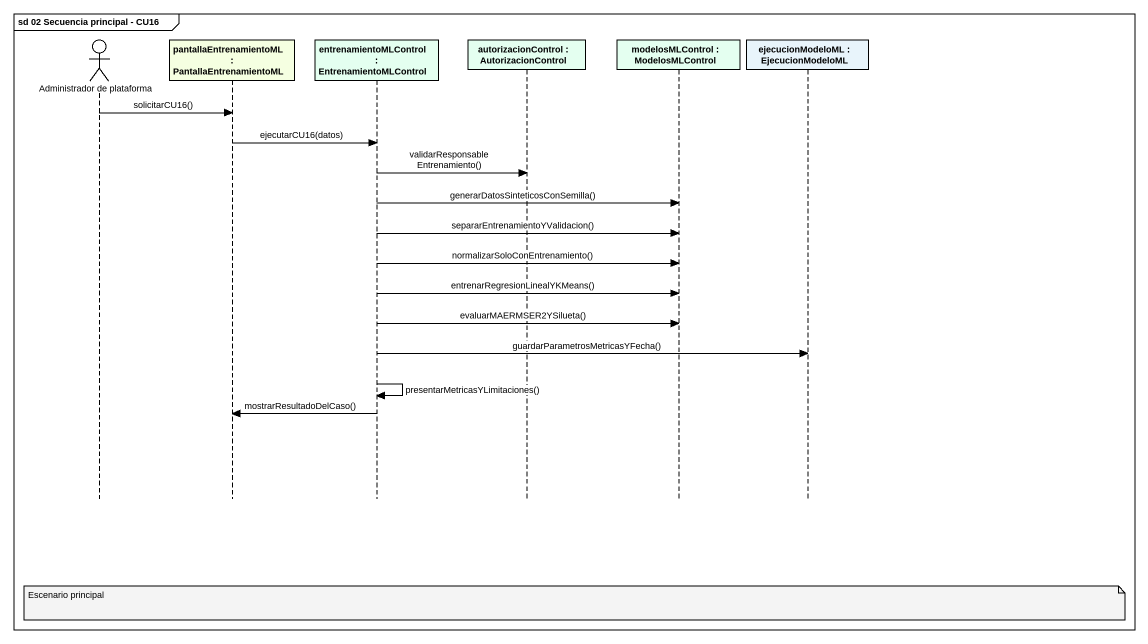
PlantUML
@startuml
mainframe sd 02 Secuencia principal - CU16
hide footbox
actor "Administrador de plataforma" as Administrador_de_plataforma
participant "pantallaEntrenamientoML : PantallaEntrenamientoML" as pantallaEntrenamientoML #F5FFE1
participant "entrenamientoMLControl : EntrenamientoMLControl" as entrenamientoMLControl #E4FFF0
participant "autorizacionControl : AutorizacionControl" as autorizacionControl #E4FFF0
participant "modelosMLControl : ModelosMLControl" as modelosMLControl #E4FFF0
participant "ejecucionModeloML : EjecucionModeloML" as ejecucionModeloML #E8F4FB

Administrador_de_plataforma -> pantallaEntrenamientoML : solicitarCU16()
pantallaEntrenamientoML -> entrenamientoMLControl : ejecutarCU16(datos)
entrenamientoMLControl -> autorizacionControl : validarResponsableEntrenamiento()
entrenamientoMLControl -> modelosMLControl : generarDatosSinteticosConSemilla()
entrenamientoMLControl -> modelosMLControl : separarEntrenamientoYValidacion()
entrenamientoMLControl -> modelosMLControl : normalizarSoloConEntrenamiento()
entrenamientoMLControl -> modelosMLControl : entrenarRegresionLinealYKMeans()
entrenamientoMLControl -> modelosMLControl : evaluarMAERMSER2YSilueta()
entrenamientoMLControl -> ejecucionModeloML : guardarParametrosMetricasYFecha()
entrenamientoMLControl -> entrenamientoMLControl : presentarMetricasYLimitaciones()
entrenamientoMLControl -> pantallaEntrenamientoML : mostrarResultadoDelCaso()
note over autorizacionControl : Escenario principal
@enduml
